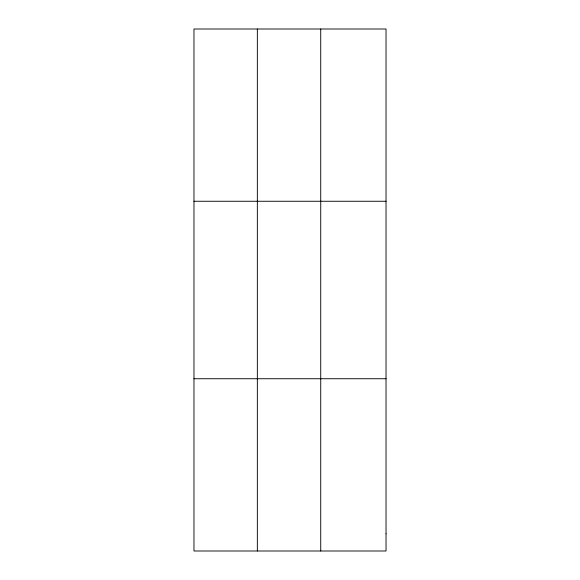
<?xml version="1.0" encoding="UTF-8"?>
<svg xmlns="http://www.w3.org/2000/svg" width="580" height="580" viewBox="0 0 580 580"><rect width="100%" height="100%" fill="white"/><g stroke="black" fill="none" stroke-linecap="round" stroke-linejoin="round"><path stroke-width="0.87" d="M257.346 551L257.346 29M320.733 551L320.733 29M193.966 201.26L386.034 201.26M193.966 378.74L386.034 378.74M386.034 533.774L386.034 551L193.966 551L193.966 29L386.034 29L386.034 533.774"/></g></svg>
